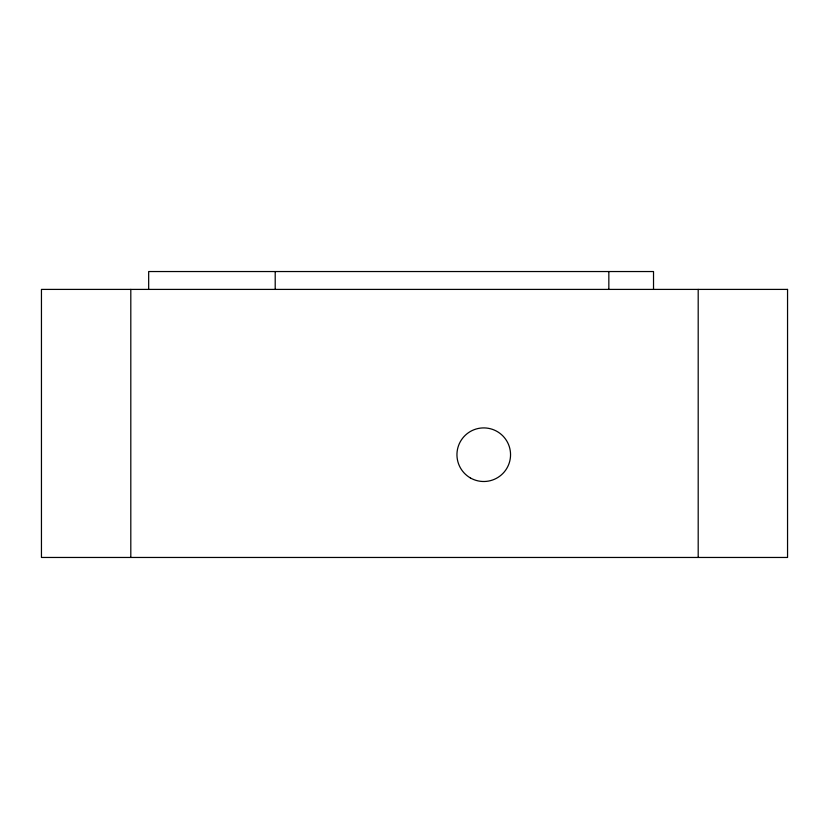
<?xml version="1.0" encoding="UTF-8"?>
<svg xmlns="http://www.w3.org/2000/svg" width="829" height="829" viewBox="0 0 829 829"><rect width="100%" height="100%" fill="white"/><g stroke="black" fill="none" stroke-linecap="round" stroke-linejoin="round"><path stroke-width="1.24" d="M698.194 289.404L698.194 557.461M653.521 289.404L653.521 271.539L148.671 271.539L148.671 289.404M608.838 271.539L608.838 289.404M275.207 271.539L275.207 289.404M130.806 289.404L130.806 557.461M787.55 289.404L41.45 289.404L41.45 557.461L787.55 557.461L787.55 289.404M470.344 477.918A26.808 26.808 0 0 0 510.55 454.706A26.808 26.808 0 0 0 470.344 431.494A26.808 26.808 0 0 0 470.344 477.918"/></g></svg>
